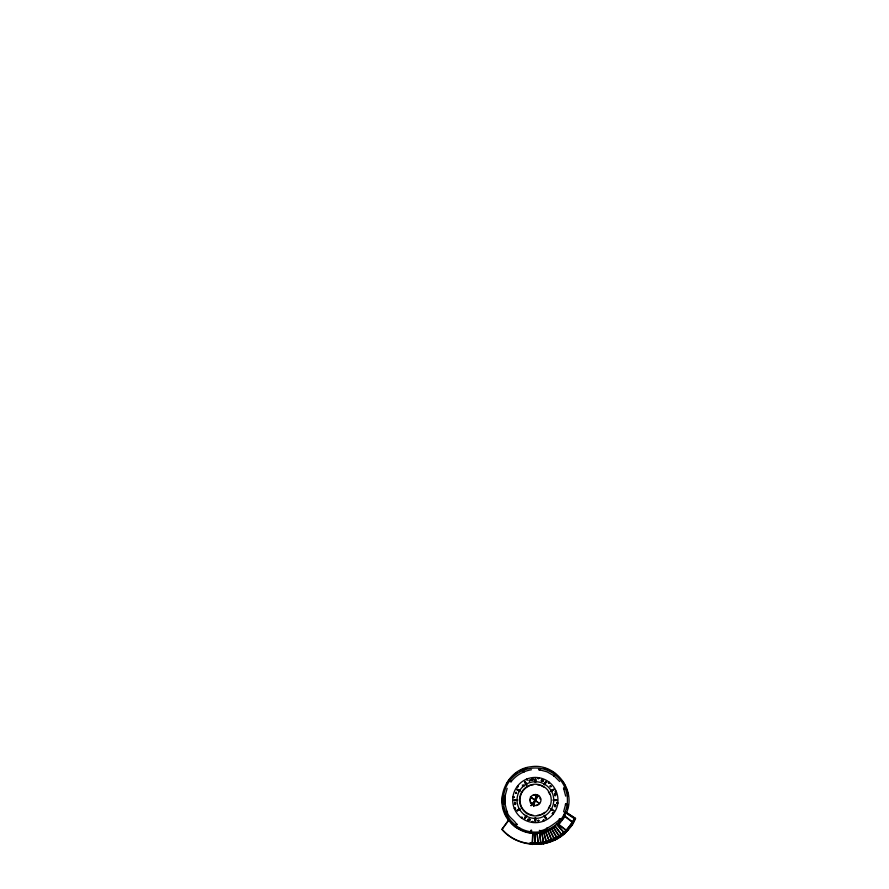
<?xml version="1.0" encoding="UTF-8"?>
<svg xmlns="http://www.w3.org/2000/svg" width="889" height="889" viewBox="0 0 889 889"><rect width="100%" height="100%" fill="white"/><g stroke="black" fill="none" stroke-linecap="round" stroke-linejoin="round"><path stroke-width="1.33" d="M504.585 804.067L504.596 795.955M505.219 795.944L505.074 804L507.041 812.146M507.486 811.879C505.597 809.846 507.263 814.091 507.197 811.413M510.475 781.331L510.908 780.775M513.097 797.333L513.609 796.777M514.153 797.233C512.631 795.077 513.331 799.355 514.02 796.955M514.675 800.411L514.675 799.667M515.52 808.512L514.887 808.101M515.853 800.411L515.853 799.667M515.987 824.548L516.954 824.003L516.442 824.814M516.165 792.243L515.609 793.444M516.642 824.97C516.22 821.058 507.419 816.991 507.197 811.579M526.399 779.631L527.466 780.075L526.688 779.309M530.711 830.682C532.055 828.515 531.8 832.693 530.811 830.537M532.367 780.142L533.222 780.031M532.956 821.825C531.611 823.947 532.155 819.636 533.022 822.114M534.767 800.256L535.056 800.167M534.934 844.383L534.945 833.393M534.989 817.813L535.034 821.447M535.045 782.331L535.111 778.697M535.3 844.361L535.322 833.393M535.356 820.791L535.356 819.614M535.422 780.531L535.422 779.364M535.734 817.813L535.678 821.447M535.8 782.331L535.767 778.742M538.79 778.175C537.445 780.309 537.978 775.986 538.845 778.475M539.09 769.574C540.69 771.208 539.056 767.329 539.09 769.996M543.279 820.48C544.624 818.358 544.079 822.669 543.212 820.191M543.401 820.369L544.257 820.358M546.524 828.47C548.091 830.315 547.268 826.97 546.724 828.248M548.224 782.698C549.758 780.553 549.046 784.831 548.357 782.431M552.236 813.579C553.569 811.413 553.314 815.591 552.325 813.435M554.191 800.478L554.191 799.733M554.925 800.478L554.936 799.733M555.147 791.755C556.514 789.754 556.192 793.433 555.281 791.866M556.103 800.489L556.103 799.733M557.792 803.056C556.781 800.889 556.247 804.889 557.792 803.056A22.725 22.725 0 0 0 526.733 779.075A22.725 22.725 0 0 0 521.532 818.08C523.999 818.102 520.787 815.758 521.576 817.98A22.725 22.725 0 0 0 557.914 803.078L557.67 803.045M559.203 818.936C564.371 816.48 543.501 833.06 539.312 830.37M524.466 781.798L526.799 785.887M546.324 818.447L544.557 815.269M532.011 844.461L532.755 833.393M533.133 833.393L532.333 844.528M554.603 804.512L555.469 804.589M546.391 781.787L544.613 784.909M555.647 794.644L555.392 795.722M522.788 785.954L523.132 785.532M536.311 795.133L533.622 806.479L536.3 795.233M528.266 819.058L529.122 819.002M542.501 781.209L542.001 780.631L541.69 781.253M519.565 827.748L519.243 829.181L514.864 826.703L508.375 820.258L501.852 829.448C517.465 847.495 546.913 849.428 564.759 833.593M505.085 796.022L507.163 788.321M505.397 796.222L504.485 795.511L505.03 796.455M511.464 781.331L510.908 781.764M517.442 786.565C519.932 785.443 516.52 788.51 517.865 786.032M523.088 771.352C524.121 773.541 524.188 770.096 523.343 771.185M514.564 808.257L514.72 808.846M516.087 824.403L517.076 824.414M543.268 780.053L543.446 780.72M538.423 820.125L537.823 820.469M564.415 788.554C563.626 786.265 562.97 789.899 564.259 788.632M560.281 818.925L559.492 819.258M563.593 811.813L565.671 804.101M566.426 812.979C576.661 790.332 555.592 762.784 531.055 766.718C506.308 769.185 492.984 801.2 508.675 820.48L502.129 829.193C521.543 852.707 563.682 847.073 575.139 818.547L565.382 812.324M555.636 804.745L555.169 806.712M530.055 780.175L528.988 780.22M555.647 805.734L555.625 806.345M567.138 830.059L563.715 833.337A71.409 57.385 76.1 0 1 534.145 843.872L530.077 843.183L534.178 843.15A70.675 56.796 76.1 0 0 565.915 830.615A79.077 79.077 0 0 0 574.138 819.325L574.494 818.725L565.282 812.546M531.278 780.12L532.078 780.075M527.877 820.114L528.677 820.069M550.291 786.809L551.091 786.765M516.698 810.457L519.821 808.601M554.058 789.732L550.802 791.643M517.287 790.01L517.665 789.365M518.298 790.599L518.676 789.954M518.943 790.977L519.32 790.321M514.909 802.289L514.542 803.323M514.798 808.157L514.387 808.734M533.033 779.02L532.233 779.02M539.112 769.385L539.756 769.129M539.912 769.718L539.223 769.818M526.166 815.235L524.399 818.413M543.968 784.543L545.835 781.42M524.999 817.991L525.588 816.98M545.19 783.176L545.779 782.153M526.821 815.613L524.988 818.713M554.103 775.064C553.147 777.764 555.736 773.952 553.714 775.841M551.469 809.823L551.836 809.179M552.113 810.201L552.48 809.557M554.869 793.377L555.569 794.366M533.444 779.564L532.067 779.108L531.166 779.909M555.403 793.388L555.625 795.266M522.254 785.02L523.932 786.309M522.454 786.554L523.743 784.876M548.191 831.148C535.778 836.016 520.265 833.349 511.353 823.103L511.642 822.725M534.333 799.589L535.911 800.8M519.532 828.804L511.353 823.103M539.356 803.478L530.433 796.833L539.479 803.567M560.103 822.247L558.359 824.514L566.938 831.126M562.381 819.291L564.893 816.035M558.659 824.748L565.193 816.258M515.287 804.556L514.564 803.423M530.077 843.183L533.989 843.305A70.82 56.907 76.1 0 0 563.304 832.871L565.915 830.615A78.721 78.721 0 0 0 574.138 819.325M542.857 780.131L542.112 780.075M538.923 820.636L537.901 820.68L538.89 820.48M509.053 779.786L510.919 777.931L511.397 778.297M511.197 781.564C515.92 775.408 523.465 770.963 531.444 769.763M523.943 771.974L524.099 771.385M515.142 802.323L515.664 803.011M542.79 781.198L543.401 781.12M555.969 791.977L555.969 791.377M532.244 821.592L532.233 822.181M530.233 843.739L530.277 843.016M555.625 793.455L555.658 794.199M541.223 781.098L541.134 780.298M555.181 795.644L554.969 794.833L554.736 795.644M530.066 819.747L529.333 819.425L530.077 819.136M555.647 805.501L555.025 806.823M514.542 804.401L514.498 803.6M514.642 804.556L515.242 803.267L514.542 802.334M527.877 819.791L530.066 819.98M514.02 799.722L517.654 799.667M556.77 800.433L553.136 800.478M524.743 782.309L525.388 781.931M525.321 783.32L525.977 782.953M525.699 783.965L526.344 783.598M516.009 792.343L515.764 793.499M548.68 782.276L549.124 783.02M550.58 790.91L553.758 789.143M517.431 810.401L518.454 809.812M552.325 790.332L553.347 789.754M520.198 809.246L517.065 811.012M527.877 819.258L528.899 820.147M544.435 816.558L545.079 816.18M537.878 820.958L538.578 821.247M544.813 817.202L545.457 816.824M545.39 818.213L546.035 817.847M529.622 781.22L529.477 780.364L529.399 781.22M541.657 780.064L543.379 780.886L541.934 780.153M550.047 786.543L550.058 785.709M554.536 805.323L555.181 805.712L554.525 806.067M529.122 820.08L529.755 820.058M538.245 777.875L538.345 778.608M515.098 809.046C516.687 807.212 513.22 808.468 514.953 808.946M565.993 804.734C567.571 802.9 564.148 804.189 565.849 804.634M547.313 829.004L546.657 828.737M554.536 793.766L554.569 794.61M515.609 803.345L515.653 804.212M517.054 789.076L520.232 790.854M553.68 811.079L550.558 809.301M535.056 779.364L535.8 779.364M535.056 780.531L535.8 780.531M535.045 781.275L535.8 781.275M553.136 799.733L556.77 799.789M514.675 800.044L515.853 800.044M554.936 800.111L556.103 800.111M517.654 800.422L514.02 800.356M557.27 803.478L556.714 803.045M552.758 813.002L553.391 813.935M534.989 818.869L535.734 818.869M534.978 819.614L535.734 819.614M534.978 820.78L535.734 820.791M532.778 833.015L535.7 833.026M530.422 843.572L531.133 843.594A71.287 57.285 76.1 0 0 566.36 831.048A79.465 79.465 0 0 0 575.327 818.536L565.426 811.89M536.2 794.755L535.234 799.411M531.244 779.631L533.411 779.197M539.423 769.774L547.124 771.852L554.025 775.853L559.659 781.498M565.693 804.434L566.215 803.912M531.211 779.397L531.878 778.964M525.01 781.387L526.91 784.565M545.724 818.747L543.912 815.646M545.457 781.976L546.102 782.342M544.868 782.987L545.513 783.353M544.49 783.631L545.146 783.998M550.78 808.557L554.047 810.524M517.476 789.688L518.487 790.277M519.854 791.499L516.787 789.71M525.643 816.146L526.288 816.524M525.266 816.791L525.91 817.169M524.677 817.802L525.332 818.18M565.615 812.024L575.616 818.413L572.438 824.848L564.693 833.671L556.57 824.47M563.782 815.18L573.516 822.669M564.537 816.235L573.049 822.781M558.581 824.225L567.171 830.859M564.971 833.349L556.847 824.214M516.709 793.099L515.953 793.455M510.575 781.564C510.097 779.442 512.797 782.431 510.419 781.498M511.931 822.347L515.476 825.903M555.192 825.97L562.259 835.26M554.88 826.192L561.97 835.46M559.881 836.849L553.391 827.103M557.481 838.449L551.58 828.237M553.069 827.303L559.57 837.06M553.158 789.432L553.536 790.077M552.147 790.01L552.514 790.654M551.502 790.377L551.869 791.032M527.455 779.52L526.733 779.075M525.066 782.12L525.655 783.131M545.135 817.013L545.713 818.024M551.902 829.548L557.159 838.671M518.909 809.123L519.287 809.768M518.265 809.49L518.643 810.135M517.254 810.079L517.62 810.724M549.769 829.381L554.969 840.094M549.435 829.548L554.658 840.205M547.935 830.526L552.236 841.027M547.591 830.659L551.902 841.138M549.413 841.583L545.724 831.837L549.524 841.939M546.791 842.861L543.957 832.282M563.637 788.421L565.682 796.133M543.59 832.371L546.413 842.994M543.612 843.828L541.834 832.837L543.935 843.805M540.712 844.017L539.712 833.404L541.057 843.994M538.178 843.805L537.145 833.426L538.212 844.172M537.378 804.901A5.234 5.234 0 0 1 536.056 805.245M531.222 803.245A5.234 5.234 0 0 1 530.544 802.056M530.2 800.733A5.234 5.234 0 0 1 530.2 799.378M530.555 798.055A5.234 5.234 0 0 1 531.233 796.877M533.389 795.233A5.234 5.234 0 0 1 534.711 794.877M536.078 794.877A5.234 5.234 0 0 1 537.389 795.233M540.212 798.066A5.234 5.234 0 0 1 540.568 799.389M533.422 804.778A5.101 5.101 0 0 1 532.267 804.112M531.322 803.167A5.101 5.101 0 0 1 530.666 802.011M530.666 798.1A5.101 5.101 0 0 1 531.333 796.944M533.433 795.344A5.101 5.101 0 0 1 534.722 794.999M536.056 794.999A5.101 5.101 0 0 1 537.345 795.355M540.101 798.122A5.101 5.101 0 0 1 540.445 799.411M549.613 805.99A15.413 15.413 0 0 1 548.369 808.368M544.746 812.313A15.413 15.413 0 0 1 541.257 814.313M539.99 814.769A15.413 15.413 0 0 1 537.367 815.346M533.344 815.346A15.413 15.413 0 0 1 521.699 807.156M521.132 805.934A15.413 15.413 0 0 1 521.154 794.144M521.721 792.921A15.413 15.413 0 0 1 529.511 785.809M530.766 785.354A15.413 15.413 0 0 1 533.4 784.776M537.423 784.787A15.413 15.413 0 0 1 540.045 785.376M541.301 785.832A15.413 15.413 0 0 1 543.69 787.076M548.391 791.799A15.413 15.413 0 0 1 549.635 794.188M568.171 804.434A33.082 33.082 0 0 1 567.149 809.279M565.426 813.902A33.082 33.082 0 0 1 564.304 816.113M563.015 818.236A33.082 33.082 0 0 1 561.592 820.247M555.469 826.337A33.082 33.082 0 0 1 543.279 832.182M539.645 832.86A33.082 33.082 0 0 1 523.81 831.048M522.665 830.604A33.082 33.082 0 0 1 518.254 828.359M515.198 826.27A33.082 33.082 0 0 1 504.796 812.668M504.352 811.524A33.082 33.082 0 0 1 502.985 806.756M502.585 804.323A33.082 33.082 0 0 1 502.596 795.688M506.463 784.02A33.082 33.082 0 0 1 517.309 772.363M519.432 771.085A33.082 33.082 0 0 1 527.477 767.94M543.401 767.974A33.082 33.082 0 0 1 548.091 769.53M550.335 770.563A33.082 33.082 0 0 1 555.558 773.852M562.381 780.964A33.082 33.082 0 0 1 565.471 786.332M565.96 787.454A33.082 33.082 0 0 1 568.182 795.799M572.127 824.636A44.206 44.206 0 0 1 570.638 826.726M568.171 829.704A44.206 44.206 0 0 1 538.901 844.128M550.558 786.143C551.725 787.265 550.502 784.843 550.558 786.143M538.567 795.533L531.033 805.656L538.567 795.533M531.966 804.501A5.601 5.601 0 0 0 540.934 800.8A5.601 5.601 0 0 0 533.244 794.888A5.601 5.601 0 0 0 531.966 804.501M524.177 814.613A18.358 18.358 0 0 0 553.58 802.489A18.358 18.358 0 0 0 528.388 783.098A18.358 18.358 0 0 0 524.177 814.613M525.699 812.635A15.869 15.869 0 0 0 551.113 802.167A15.869 15.869 0 0 0 529.333 785.398A15.869 15.869 0 0 0 525.699 812.635M515.82 825.47A32.06 32.06 0 0 0 567.16 804.301A32.06 32.06 0 0 0 523.165 770.419A32.06 32.06 0 0 0 515.82 825.47"/></g></svg>
